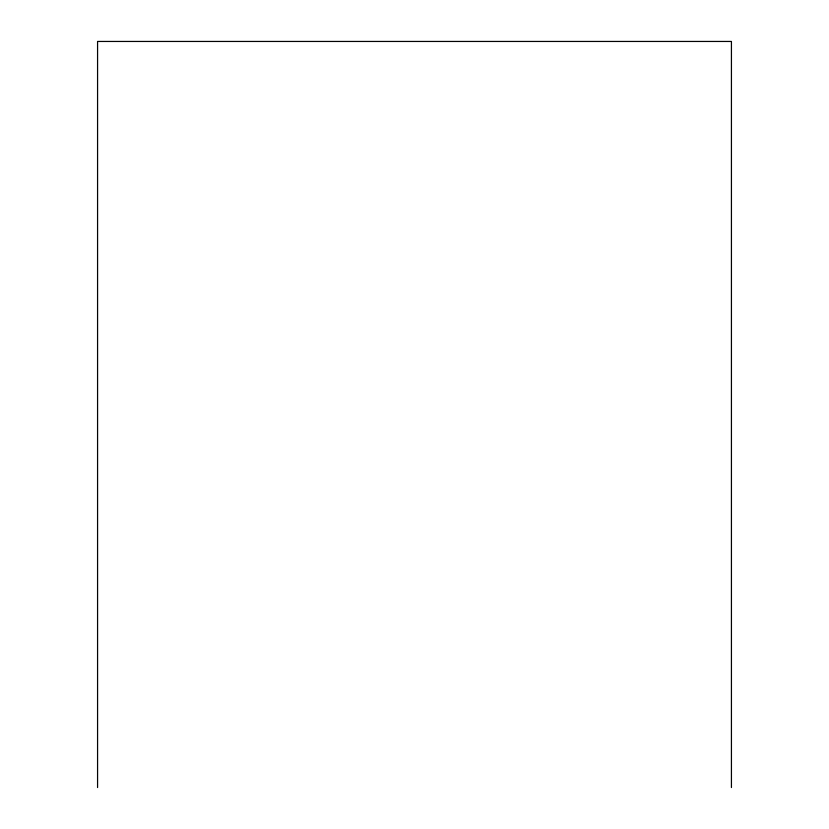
<?xml version="1.0" encoding="UTF-8"?>
<svg xmlns="http://www.w3.org/2000/svg" width="829" height="829" viewBox="0 0 829 829"><rect width="100%" height="100%" fill="white"/><g stroke="black" fill="none" stroke-linecap="round" stroke-linejoin="round"><path stroke-width="1.24" d="M731.427 787.55L731.427 41.45L97.573 41.45L97.573 787.55"/></g></svg>
